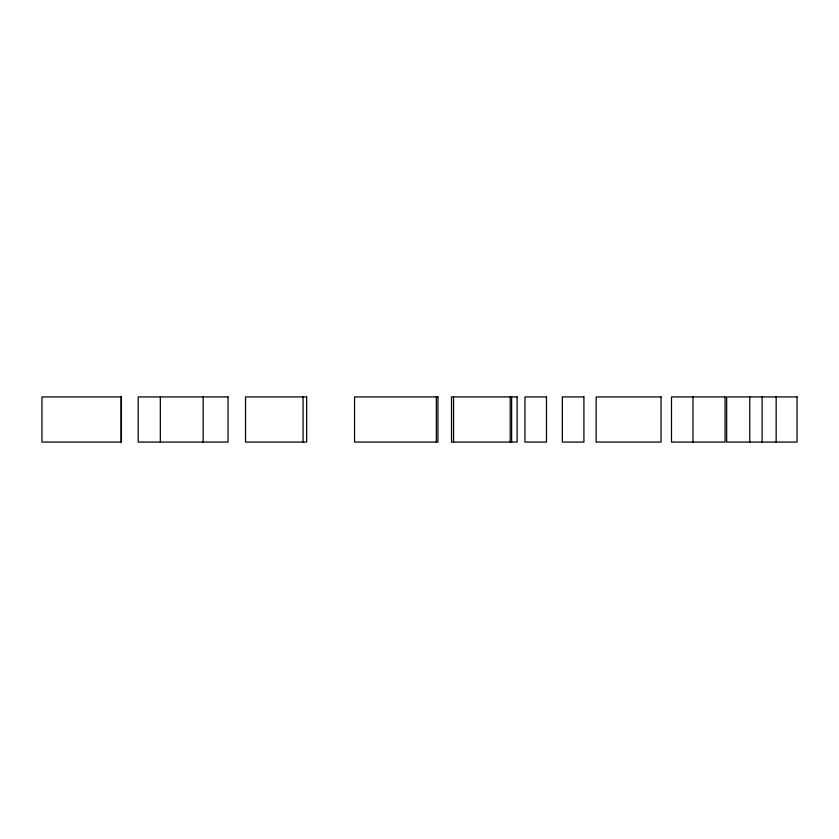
<?xml version="1.0" encoding="UTF-8"?>
<svg xmlns="http://www.w3.org/2000/svg" width="839" height="839" viewBox="0 0 839 839"><rect width="100%" height="100%" fill="white"/><g stroke="black" fill="none" stroke-linecap="round" stroke-linejoin="round"><path stroke-width="1.26" d="M776.159 396.931L776.159 442.069M762.127 396.931L762.127 442.069M749.762 396.931L749.762 442.069M692.993 396.931L692.993 442.069M511.622 396.931L511.622 442.069M510.206 396.931L510.206 442.069M453.532 396.931L453.532 442.069M436.332 396.931L436.332 442.069M303.078 396.931L303.078 442.069M203.143 396.931L203.143 442.069M160.333 396.931L160.333 442.069M121.057 396.931L121.057 442.069M121.414 396.931L41.95 396.931L41.95 442.069L121.414 442.069L121.414 396.931M228.04 396.931L138.183 396.931L138.183 442.069L228.04 442.069L228.04 396.931M306.665 396.931L245.533 396.931L245.533 442.069L306.665 442.069L306.665 396.931M437.948 396.931L354.54 396.931L354.54 442.069L437.948 442.069L437.948 396.931M517.107 396.931L451.497 396.931L451.497 442.069L517.107 442.069L517.107 396.931M546.483 396.931L524.931 396.931L524.931 442.069L546.483 442.069L546.483 396.931M583.913 396.931L562.361 396.931L562.361 442.069L583.913 442.069L583.913 396.931M661.048 396.931L596.151 396.931L596.151 442.069L661.048 442.069L661.048 396.931M725.053 396.931L671.494 396.931L671.494 442.069L725.053 442.069L725.053 396.931M797.05 396.931L726.658 396.931L726.658 442.069L797.05 442.069L797.05 396.931"/></g></svg>
